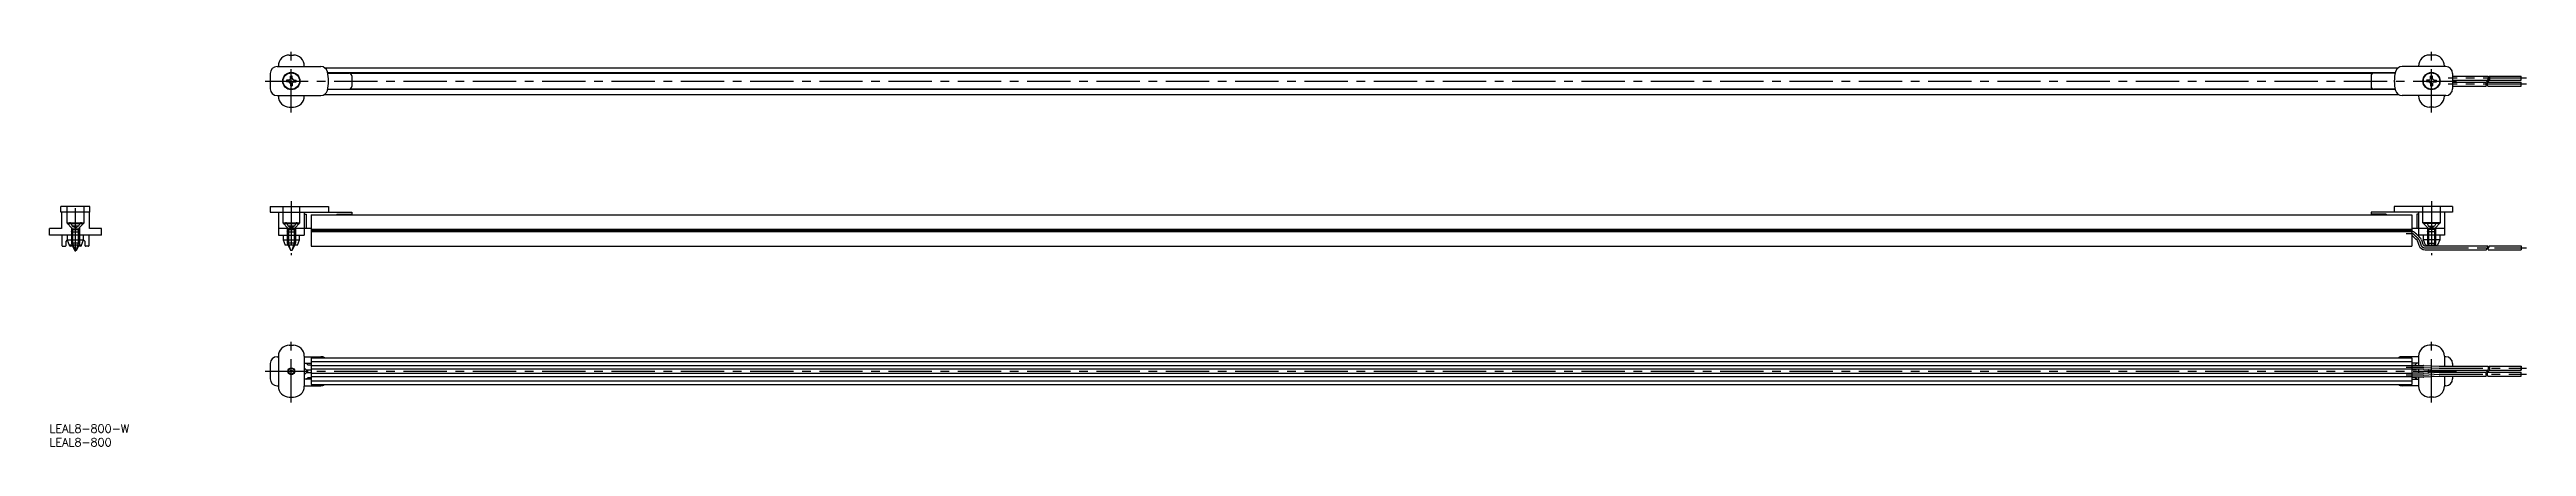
# Model space of a CAD drawing. Extents: x 0 to 908, y -8 to 137.
import ezdxf

# ---------------------------------------------------------------- set-up
doc = ezdxf.new("R2010")
doc.units = 0
doc.header["$LTSCALE"] = 0.5
doc.linetypes.add('CENTER', pattern=[50.8, 31.75, -6.35, 6.35, -6.35])
doc.linetypes.add('DASHED', pattern=[19.05, 12.7, -6.35])
for name, color, linetype in [('MSM_CENTER', 1, 'CENTER'), ('MSM_CONTINUOUS', 7, 'CONTINUOUS'), ('MSM_DASHED', 4, 'DASHED'), ('MSM_NARROW', 5, 'CONTINUOUS'), ('MSM_PART_NUMBER', 7, 'CONTINUOUS')]:
    doc.layers.add(name, color=color, linetype=linetype)
doc.styles.get("Standard").update_dxf_attribs({"font": 'txt.shx', "height": 3, "bigfont": 'bigfont.shx'})

# ---------------------------------------------------------------- blocks, each defined once
blk = doc.blocks.new('*U7')
at = {"layer": 'MSM_PART_NUMBER'}
blk.add_text('LEAL8-800-W', height=3, dxfattribs=at).set_placement((0, -3))
blk = doc.blocks.new('*U8')
at = {"layer": 'MSM_PART_NUMBER'}
blk.add_text('LEAL8-800', height=3, dxfattribs=at).set_placement((0, -8))

msp = doc.modelspace()

# ---------------------------------------------------------------- linework, layer by layer
at = {"layer": 'MSM_CENTER'}
for p, q in [((88.63, 114.13), (88.63, 137.13)), ((873.13, 114.13), (873.13, 137.13)), ((78.98, 125.63), (884.19, 125.63)), ((907.93, 126.73), (879.21, 126.73)), ((907.93, 124.53), (879.21, 124.53)), ((9.5, 63.23), (9.5, 81.73)), ((88.63, 81.73), (88.63, 61.91)), ((873.13, 81.73), (873.13, 61.91)), ((863.88, 69.92), (865.65, 69.92)), ((868.71, 67.32), (869.22, 65.79)), ((870.85, 64.61), (907.93, 64.61)), ((88.63, 8), (88.63, 31)), ((873.13, 8), (873.13, 31)), ((78.98, 19.5), (884.19, 19.5)), ((870.22, 20.9), (863.88, 20.9)), ((870.31, 20.9), (875.95, 20.6)), ((870.31, 18.1), (875.95, 18.4)), ((876.03, 20.6), (907.93, 20.6)), ((876.03, 18.4), (907.93, 18.4)), ((870.22, 18.1), (863.88, 18.1))]:
    msp.add_line(p, q, dxfattribs=at)
for centre, radius, start, end in [((865.65, 68.45), 1.48, 46.7972, 90), ((793.77, -8.09), 106.47, 45.54255, 46.7972), ((867.31, 66.85), 1.48, 18.28169, 45.54255), ((870.85, 66.33), 1.73, 198.28169, 270), ((870.22, 19.7), 1.6, 270, 273)]:
    msp.add_arc(centre, radius, start, end, dxfattribs=at)
at = {"layer": 'MSM_CONTINUOUS'}
for p, q in [((80.88, 128.43), (80.88, 122.83)), ((83.38, 130.93), (99.42, 130.93)), ((83.88, 131.13), (83.88, 130.93)), ((87.88, 135.13), (89.38, 135.13)), ((88.3, 126.56), (88.31, 127.4)), ((88.96, 126.56), (88.94, 127.4)), ((93.38, 131.13), (93.38, 130.93)), ((100.78, 130.53), (860.97, 130.53)), ((859.81, 128.63), (101.94, 128.63)), ((101.96, 128.58), (109.78, 128.58)), ((110.09, 128.53), (851.66, 128.53)), ((110.78, 127.58), (110.78, 123.68)), ((850.98, 127.58), (850.98, 123.68)), ((859.8, 128.58), (851.98, 128.58)), ((878.38, 130.93), (862.33, 130.93)), ((868.38, 131.13), (868.38, 130.93)), ((873.88, 135.13), (872.38, 135.13)), ((872.8, 126.56), (872.81, 127.4)), ((873.46, 126.56), (873.44, 127.4)), ((877.88, 131.13), (877.88, 130.93)), ((880.88, 128.43), (880.88, 122.83)), ((880.88, 127.46), (893.82, 127.46)), ((894.32, 127.46), (905.93, 127.46)), ((905.93, 126.01), (905.93, 127.46)), ((83.38, 120.33), (99.42, 120.33)), ((83.88, 120.33), (83.88, 120.13)), ((87.7, 125.96), (86.85, 125.95)), ((87.7, 125.3), (86.85, 125.31)), ((87.7, 125.96), (88.11, 126.15)), ((87.7, 125.3), (88.11, 125.11)), ((88.3, 126.56), (88.11, 126.15)), ((88.3, 124.71), (88.11, 125.11)), ((88.3, 124.71), (88.31, 123.86)), ((88.96, 124.71), (88.94, 123.86)), ((88.96, 126.56), (89.15, 126.15)), ((88.96, 124.71), (89.15, 125.11)), ((89.55, 125.96), (89.15, 126.15)), ((89.55, 125.3), (89.15, 125.11)), ((89.55, 125.96), (90.4, 125.95)), ((89.55, 125.3), (90.4, 125.31)), ((93.38, 120.33), (93.38, 120.13)), ((100.78, 120.73), (860.97, 120.73)), ((101.94, 122.63), (859.81, 122.63)), ((101.96, 122.68), (109.78, 122.68)), ((851.66, 122.73), (110.09, 122.73)), ((859.8, 122.68), (851.98, 122.68)), ((878.38, 120.33), (862.33, 120.33)), ((868.38, 120.33), (868.38, 120.13)), ((872.2, 125.96), (871.35, 125.95)), ((872.2, 125.3), (871.35, 125.31)), ((872.2, 125.96), (872.61, 126.15)), ((872.2, 125.3), (872.61, 125.11)), ((872.8, 126.56), (872.61, 126.15)), ((872.8, 124.71), (872.61, 125.11)), ((872.8, 124.71), (872.81, 123.86)), ((873.46, 124.71), (873.44, 123.86)), ((873.46, 126.56), (873.65, 126.15)), ((873.46, 124.71), (873.65, 125.11)), ((874.05, 125.96), (873.65, 126.15)), ((874.05, 125.3), (873.65, 125.11)), ((874.05, 125.96), (874.9, 125.95)), ((874.05, 125.3), (874.9, 125.31)), ((877.88, 120.33), (877.88, 120.13)), ((880.88, 126.01), (893.82, 126.01)), ((880.88, 125.26), (893.22, 125.26)), ((880.88, 123.81), (893.22, 123.81)), ((893.72, 125.26), (905.93, 125.26)), ((893.72, 123.81), (905.93, 123.81)), ((894.32, 126.01), (905.93, 126.01)), ((905.93, 123.81), (905.93, 125.26)), ((87.88, 116.13), (89.38, 116.13)), ((873.88, 116.13), (872.38, 116.13)), ((14.8, 79.73), (4.2, 79.73)), ((4.2, 77.73), (4.2, 79.73)), ((14.8, 77.73), (4.2, 77.73)), ((4.37, 77.73), (4.37, 71.73)), ((14.63, 71.73), (14.63, 77.73)), ((14.8, 77.73), (14.8, 79.73)), ((80.88, 79.73), (102.28, 79.73)), ((80.88, 79.73), (80.88, 77.73)), ((80.88, 77.73), (110.78, 77.73)), ((83.88, 77.73), (83.88, 69.23)), ((93.38, 77.73), (93.38, 69.23)), ((93.38, 76.98), (94.07, 76.98)), ((94.07, 76.98), (94.07, 71.73)), ((95.88, 76.73), (865.88, 76.73)), ((95.88, 76.73), (95.88, 65.23)), ((102.28, 79.73), (102.28, 77.73)), ((105.28, 76.98), (110.78, 76.98)), ((105.28, 76.98), (105.28, 76.73)), ((110.78, 77.73), (110.78, 76.98)), ((880.88, 77.73), (850.98, 77.73)), ((850.98, 77.73), (850.98, 76.98)), ((856.48, 76.98), (850.98, 76.98)), ((856.48, 76.98), (856.48, 76.73)), ((859.48, 79.73), (859.48, 77.73)), ((880.88, 79.73), (859.48, 79.73)), ((865.88, 76.73), (865.88, 65.23)), ((867.69, 76.98), (867.69, 71.73)), ((868.38, 76.98), (867.69, 76.98)), ((868.38, 77.73), (868.38, 69.23)), ((877.88, 77.73), (877.88, 69.23)), ((880.88, 79.73), (880.88, 77.73)), ((0, 69.23), (0, 71.73)), ((4.37, 71.73), (0, 71.73)), ((19, 69.23), (0, 69.23)), ((4.6, 65.33), (4.6, 69.23)), ((4.7, 65.23), (5.83, 65.23)), ((6.52, 67.56), (5.93, 66.96)), ((5.93, 66.96), (5.93, 65.33)), ((6.5, 69.23), (6.5, 67.61)), ((6.5, 67.61), (7.25, 65.63)), ((6.5, 67.61), (12.5, 67.61)), ((11.75, 65.63), (7.25, 65.63)), ((7.43, 65.33), (7.43, 65.63)), ((8.5, 65.23), (7.53, 65.23)), ((8.31, 65.63), (9.15, 63.83)), ((9.15, 63.83), (9.85, 63.83)), ((10.69, 65.63), (9.85, 63.83)), ((11.48, 65.23), (10.5, 65.23)), ((11.58, 65.63), (11.58, 65.33)), ((11.75, 65.63), (12.5, 67.61)), ((13.08, 66.96), (12.48, 67.56)), ((12.5, 67.61), (12.5, 69.23)), ((13.08, 65.33), (13.08, 66.96)), ((14.3, 65.23), (13.18, 65.23)), ((14.4, 69.23), (14.4, 65.33)), ((19, 71.73), (14.63, 71.73)), ((19, 69.23), (19, 71.73)), ((95.88, 71.73), (83.88, 71.73)), ((83.88, 69.23), (93.38, 69.23)), ((85.63, 69.23), (85.63, 67.61)), ((85.63, 67.61), (86.38, 65.63)), ((85.63, 67.61), (91.63, 67.61)), ((90.88, 65.63), (86.38, 65.63)), ((87.44, 65.63), (88.28, 63.83)), ((88.28, 63.83), (88.98, 63.83)), ((89.82, 65.63), (88.98, 63.83)), ((90.88, 65.63), (91.63, 67.61)), ((91.63, 67.61), (91.63, 69.23)), ((95.88, 71.5), (865.88, 71.5)), ((865.88, 70.98), (95.88, 70.98)), ((865.88, 70.46), (95.88, 70.46)), ((95.88, 65.23), (865.88, 65.23)), ((877.88, 71.73), (865.88, 71.73)), ((868.02, 67.09), (868.53, 65.56)), ((877.88, 69.23), (868.38, 69.23)), ((869.4, 67.54), (869.91, 66.02)), ((870.13, 67.61), (870.13, 69.23)), ((876.13, 67.61), (870.13, 67.61)), ((870.88, 65.63), (870.13, 67.61)), ((870.85, 65.33), (893.76, 65.33)), ((870.85, 63.88), (893.34, 63.88)), ((870.88, 65.63), (875.38, 65.63)), ((871.94, 65.63), (872.08, 65.33)), ((872.75, 63.88), (872.78, 63.83)), ((873.48, 63.83), (872.78, 63.83)), ((873.5, 63.88), (873.48, 63.83)), ((874.32, 65.63), (874.18, 65.33)), ((876.13, 67.61), (875.38, 65.63)), ((876.13, 69.23), (876.13, 67.61)), ((893.84, 63.88), (905.93, 63.88)), ((894.26, 65.33), (905.93, 65.33)), ((905.93, 65.33), (905.93, 63.88)), ((87.88, 29), (89.38, 29)), ((873.88, 29), (872.38, 29)), ((80.88, 22.3), (80.88, 16.7)), ((83.38, 24.8), (83.88, 24.8)), ((83.88, 25), (83.88, 14)), ((93.38, 25), (93.38, 14)), ((93.38, 24.8), (99.42, 24.8)), ((93.38, 22.45), (95.88, 22.45)), ((93.38, 20.78), (94.1, 20.05)), ((94.1, 18.95), (93.38, 18.22)), ((94.77, 21.75), (94.07, 22.45)), ((94.1, 20.05), (95.88, 20.05)), ((95.88, 18.95), (94.1, 18.95)), ((95.88, 21.75), (94.77, 21.75)), ((95.88, 24.4), (95.88, 14.6)), ((95.88, 24.4), (865.88, 24.4)), ((95.88, 23.07), (865.88, 23.07)), ((95.88, 21.57), (865.88, 21.57)), ((865.88, 20.25), (95.88, 20.25)), ((95.88, 18.75), (865.88, 18.75)), ((868.38, 24.8), (862.33, 24.8)), ((865.88, 24.4), (865.88, 14.6)), ((868.38, 22.45), (865.88, 22.45)), ((865.88, 21.75), (866.99, 21.75)), ((865.88, 21.63), (870.22, 21.63)), ((870.22, 20.18), (865.88, 20.18)), ((867.65, 20.05), (865.88, 20.05)), ((865.88, 18.95), (867.65, 18.95)), ((870.22, 18.83), (865.88, 18.83)), ((866.99, 21.75), (867.69, 22.45)), ((867.77, 20.18), (867.65, 20.05)), ((867.65, 18.95), (867.77, 18.83)), ((868.38, 25), (868.38, 21.63)), ((868.38, 20.18), (868.38, 18.83)), ((870.27, 20.17), (875.91, 19.88)), ((870.27, 18.83), (875.91, 19.12)), ((870.34, 21.62), (875.98, 21.33)), ((876.03, 21.32), (893.82, 21.32)), ((876.03, 19.87), (893.82, 19.87)), ((876.03, 19.12), (893.22, 19.12)), ((877.88, 25), (877.88, 21.32)), ((878.38, 24.8), (877.88, 24.8)), ((877.88, 19.87), (877.88, 19.12)), ((880.88, 22.3), (880.88, 21.32)), ((880.88, 19.87), (880.88, 19.12)), ((893.72, 19.12), (905.93, 19.12)), ((894.32, 21.32), (905.93, 21.32)), ((894.32, 19.87), (905.93, 19.87)), ((905.93, 21.32), (905.93, 19.87)), ((905.93, 20), (905.93, 21.2)), ((905.93, 17.67), (905.93, 19.12)), ((83.38, 14.2), (83.88, 14.2)), ((87.88, 10), (89.38, 10)), ((95.88, 16.55), (93.38, 16.55)), ((93.38, 14.2), (99.42, 14.2)), ((94.07, 16.55), (94.77, 17.25)), ((94.77, 17.25), (95.88, 17.25)), ((865.88, 17.42), (95.88, 17.42)), ((95.88, 15.92), (865.88, 15.92)), ((95.88, 14.6), (865.88, 14.6)), ((868.38, 14.2), (862.33, 14.2)), ((865.88, 17.38), (870.22, 17.38)), ((866.99, 17.25), (865.88, 17.25)), ((865.88, 16.55), (868.38, 16.55)), ((867.69, 16.55), (866.99, 17.25)), ((868.38, 17.38), (868.38, 14)), ((870.34, 17.38), (875.98, 17.67)), ((873.88, 10), (872.38, 10)), ((876.03, 17.67), (893.22, 17.67)), ((877.88, 17.67), (877.88, 14)), ((878.38, 14.2), (877.88, 14.2)), ((880.88, 17.67), (880.88, 16.7)), ((893.72, 17.67), (905.93, 17.67))]:
    msp.add_line(p, q, dxfattribs=at)
for centre, radius in [((88.63, 125.63), 3.15), ((88.63, 125.63), 3), ((873.13, 125.63), 3.15), ((873.13, 125.63), 3), ((88.63, 19.5), 1.25), ((88.63, 19.5), 0.35), ((873.13, 19.5), 0.35)]:
    msp.add_circle(centre, radius, dxfattribs=at)
for centre, radius, start, end in [((83.38, 128.43), 2.5, 90, 180), ((87.88, 131.13), 4, 90, 180), ((88.63, 125.63), 1.8, 79.8876, 100.1124), ((89.38, 131.13), 4, 0, 90), ((99.42, 128.43), 2.5, 14.41177, 90), ((88.53, 125.63), 13.75, 345.58823, 14.41177), ((109.78, 127.58), 1, 0, 90), ((851.98, 127.58), 1, 90, 180), ((873.23, 125.63), 13.75, 165.58823, 194.41177), ((862.33, 128.43), 2.5, 90, 165.58823), ((872.38, 131.13), 4, 90, 180), ((873.13, 125.63), 1.8, 79.8876, 100.1124), ((873.88, 131.13), 4, 0, 90), ((878.38, 128.43), 2.5, 0, 90), ((83.38, 122.83), 2.5, 180, 270), ((87.88, 120.13), 4, 180, 270), ((88.63, 125.63), 1.8, 169.8876, 190.1124), ((88.63, 125.63), 1.8, 259.8876, 280.1124), ((89.38, 120.13), 4, 270, 0), ((88.63, 125.63), 1.8, 349.8876, 10.1124), ((99.42, 122.83), 2.5, 270, 345.58823), ((109.78, 123.68), 1, 270, 0), ((851.98, 123.68), 1, 180, 270), ((862.33, 122.83), 2.5, 194.41177, 270), ((872.38, 120.13), 4, 180, 270), ((873.13, 125.63), 1.8, 169.8876, 190.1124), ((873.13, 125.63), 1.8, 259.8876, 280.1124), ((873.88, 120.13), 4, 270, 0), ((873.13, 125.63), 1.8, 349.8876, 10.1124), ((878.38, 122.83), 2.5, 270, 0), ((4.7, 65.33), 0.1, 180, 270), ((5.83, 65.33), 0.1, 270, 0), ((7.53, 65.33), 0.1, 180, 270), ((11.48, 65.33), 0.1, 270, 0), ((13.18, 65.33), 0.1, 180, 270), ((14.3, 65.33), 0.1, 270, 0), ((865.65, 68.45), 2.2, 46.7972, 84.19204), ((865.65, 68.45), 0.75, 46.7972, 72.73227), ((793.77, -8.09), 105.75, 45.54255, 46.7972), ((793.77, -8.09), 107.2, 45.54255, 46.7972), ((867.31, 66.85), 0.75, 18.28169, 45.54255), ((870.85, 66.33), 2.45, 198.28169, 270), ((867.31, 66.85), 2.2, 18.28169, 45.54255), ((870.85, 66.33), 1, 198.28169, 270), ((87.88, 25), 4, 90, 180), ((89.38, 25), 4, 0, 90), ((872.38, 25), 4, 90, 180), ((873.88, 25), 4, 360, 90), ((83.38, 22.3), 2.5, 90, 180), ((99.42, 22.3), 2.5, 57.14012, 90), ((862.33, 22.3), 2.5, 90, 122.85988), ((870.22, 19.3), 2.32, 86.99991, 89.99991), ((870.22, 19.3), 0.875, 86.99991, 89.99991), ((870.22, 19.7), 0.875, 270, 273), ((873.13, 19.5), 1.25, 152.25033, 207.74954), ((873.13, 19.5), 1.25, 338.25046, 21.74948), ((876.03, 22.2), 2.32, 266.99991, 269.99991), ((876.03, 16.8), 2.33, 90, 93), ((876.03, 22.2), 0.875, 266.99991, 269.99991), ((878.38, 22.3), 2.5, 0, 90), ((83.38, 16.7), 2.5, 180, 270), ((87.88, 14), 4, 180, 270), ((89.38, 14), 4, 270, 0), ((99.42, 16.7), 2.5, 270, 302.85988), ((862.33, 16.7), 2.5, 237.14012, 270), ((872.38, 14), 4, 180, 270), ((870.22, 19.7), 2.33, 270, 273), ((873.88, 14), 4, 270, 360), ((876.03, 16.8), 0.875, 90, 93), ((878.38, 16.7), 2.5, 270, 0)]:
    msp.add_arc(centre, radius, start, end, dxfattribs=at)
at = {"layer": 'MSM_DASHED'}
for p, q in [((6.35, 79.73), (6.35, 73.73)), ((6.35, 73.73), (12.65, 73.73)), ((8.22, 71.86), (6.35, 73.73)), ((6.5, 73.83), (12.5, 73.83)), ((6.5, 73.83), (6.5, 73.58)), ((6.5, 73.58), (12.5, 73.58)), ((7.87, 73.5), (8.35, 72.51)), ((11.13, 73.5), (10.64, 72.51)), ((10.78, 71.86), (12.65, 73.73)), ((12.5, 73.58), (12.5, 73.83)), ((12.65, 73.73), (12.65, 79.73)), ((85.48, 79.73), (85.48, 73.73)), ((85.48, 73.73), (91.78, 73.73)), ((87.34, 71.86), (85.48, 73.73)), ((85.63, 73.83), (91.63, 73.83)), ((85.63, 73.83), (85.63, 73.58)), ((85.63, 73.58), (91.63, 73.58)), ((86.99, 73.5), (87.48, 72.51)), ((90.26, 73.5), (89.77, 72.51)), ((89.91, 71.86), (91.78, 73.73)), ((91.63, 73.58), (91.63, 73.83)), ((91.78, 73.73), (91.78, 79.73)), ((869.98, 73.73), (869.98, 79.73)), ((876.28, 73.73), (869.98, 73.73)), ((871.84, 71.86), (869.98, 73.73)), ((876.13, 73.83), (870.13, 73.83)), ((870.13, 73.58), (870.13, 73.83)), ((876.13, 73.58), (870.13, 73.58)), ((871.49, 73.5), (871.98, 72.51)), ((874.76, 73.5), (874.27, 72.51)), ((874.41, 71.86), (876.28, 73.73)), ((876.13, 73.83), (876.13, 73.58)), ((876.28, 79.73), (876.28, 73.73)), ((8, 72.08), (8, 66.3)), ((8, 70.52), (8.45, 71.3)), ((8, 70.52), (11, 70.52)), ((11, 66.3), (8, 66.3)), ((8, 66.3), (8.31, 65.63)), ((8.25, 65.76), (8.25, 65.63)), ((10.64, 72.51), (8.35, 72.51)), ((9.5, 71.9), (8.35, 72.51)), ((8.45, 71.63), (10.55, 71.63)), ((8.45, 71.3), (10.55, 71.3)), ((8.45, 71.3), (8.45, 66.3)), ((8.45, 66.3), (8.64, 65.63)), ((9.5, 71.9), (10.64, 72.51)), ((10.36, 65.63), (10.55, 66.3)), ((11, 70.52), (10.55, 71.3)), ((10.55, 71.3), (10.55, 66.3)), ((11, 66.3), (10.69, 65.63)), ((10.75, 65.63), (10.75, 65.76)), ((11, 72.08), (11, 66.3)), ((87.13, 72.08), (87.13, 66.3)), ((87.13, 70.52), (87.58, 71.3)), ((87.13, 70.52), (90.13, 70.52)), ((90.13, 66.3), (87.13, 66.3)), ((87.13, 66.3), (87.44, 65.63)), ((87.38, 65.76), (87.38, 65.63)), ((88.63, 71.9), (87.48, 72.51)), ((89.77, 72.51), (87.48, 72.51)), ((87.58, 71.63), (89.68, 71.63)), ((87.58, 71.3), (89.68, 71.3)), ((87.58, 71.3), (87.58, 66.3)), ((87.58, 66.3), (87.77, 65.63)), ((88.63, 71.9), (89.77, 72.51)), ((89.49, 65.63), (89.68, 66.3)), ((90.13, 70.52), (89.68, 71.3)), ((89.68, 71.3), (89.68, 66.3)), ((90.13, 66.3), (89.82, 65.63)), ((89.88, 65.63), (89.88, 65.76)), ((90.13, 72.08), (90.13, 66.3)), ((871.63, 72.08), (871.63, 66.3)), ((871.63, 70.52), (872.08, 71.3)), ((874.63, 70.52), (871.63, 70.52)), ((871.63, 66.3), (874.63, 66.3)), ((871.63, 66.3), (871.94, 65.63)), ((871.88, 65.63), (871.88, 65.76)), ((873.13, 71.9), (871.98, 72.51)), ((871.98, 72.51), (874.27, 72.51)), ((874.18, 71.63), (872.08, 71.63)), ((874.18, 71.3), (872.08, 71.3)), ((872.08, 71.3), (872.08, 66.3)), ((872.27, 65.63), (872.08, 66.3)), ((873.13, 71.9), (874.27, 72.51)), ((874.18, 66.3), (873.99, 65.63)), ((874.63, 70.52), (874.18, 71.3)), ((874.18, 71.3), (874.18, 66.3)), ((874.63, 66.3), (874.32, 65.63)), ((874.38, 65.76), (874.38, 65.63)), ((874.63, 72.08), (874.63, 66.3))]:
    msp.add_line(p, q, dxfattribs=at)
for centre, radius, start, end in [((7.33, 73.23), 0.6, 26.3, 90), ((11.67, 73.23), 0.6, 90, 153.7), ((86.45, 73.23), 0.6, 26.3, 90), ((90.8, 73.23), 0.6, 90, 153.7), ((870.95, 73.23), 0.6, 26.3, 90), ((875.3, 73.23), 0.6, 90, 153.7), ((7.65, 71.3), 0.8, 0, 45), ((11.35, 71.3), 0.8, 135, 180), ((86.78, 71.3), 0.8, 0, 45), ((90.48, 71.3), 0.8, 135, 180), ((871.28, 71.3), 0.8, 0, 45), ((874.98, 71.3), 0.8, 135, 180)]:
    msp.add_arc(centre, radius, start, end, dxfattribs=at)
at = {"layer": 'MSM_NARROW'}
for p, q in [((8.64, 65.63), (9.15, 63.83)), ((9.85, 63.83), (10.36, 65.63)), ((87.77, 65.63), (88.28, 63.83)), ((88.98, 63.83), (89.49, 65.63)), ((872.27, 65.63), (872.35, 65.33)), ((872.76, 63.88), (872.78, 63.83)), ((873.49, 63.88), (873.48, 63.83)), ((873.99, 65.63), (873.9, 65.33))]:
    msp.add_line(p, q, dxfattribs=at)
msp.add_circle((88.63, 19.5), 1.05, dxfattribs=at)
for centre, radius, start, end in [((892.53, 126.73), 1.48, 311.96921, 29.34301), ((893.03, 126.73), 1.48, 311.96921, 29.34301), ((894.51, 124.53), 1.48, 131.96921, 209.34301), ((895.01, 124.53), 1.48, 131.96921, 209.34301), ((894.01, 64.18), 0.739, 131.87554, 203.96281), ((893.02, 65.28), 0.739, 311.87554, 3.88135), ((894.51, 64.18), 0.739, 131.87554, 203.96281), ((893.52, 65.28), 0.739, 311.87554, 3.88135), ((873.13, 19.5), 1.05, 147.10594, 212.89393), ((873.13, 19.5), 1.05, 333.10607, 26.89387), ((894.51, 18.4), 1.48, 131.96921, 209.34301), ((892.53, 20.6), 1.48, 311.96921, 29.34151), ((895.01, 18.4), 1.48, 131.96921, 209.34301), ((893.03, 20.6), 1.48, 311.96921, 29.34147)]:
    msp.add_arc(centre, radius, start, end, dxfattribs=at)

# ---------------------------------------------------------------- block references
at = {"layer": 'MSM_CONTINUOUS'}
for name in ['*U7', '*U8']:
    msp.add_blockref(name, (0, 0), dxfattribs=at)

doc.saveas('drawing.dxf')
